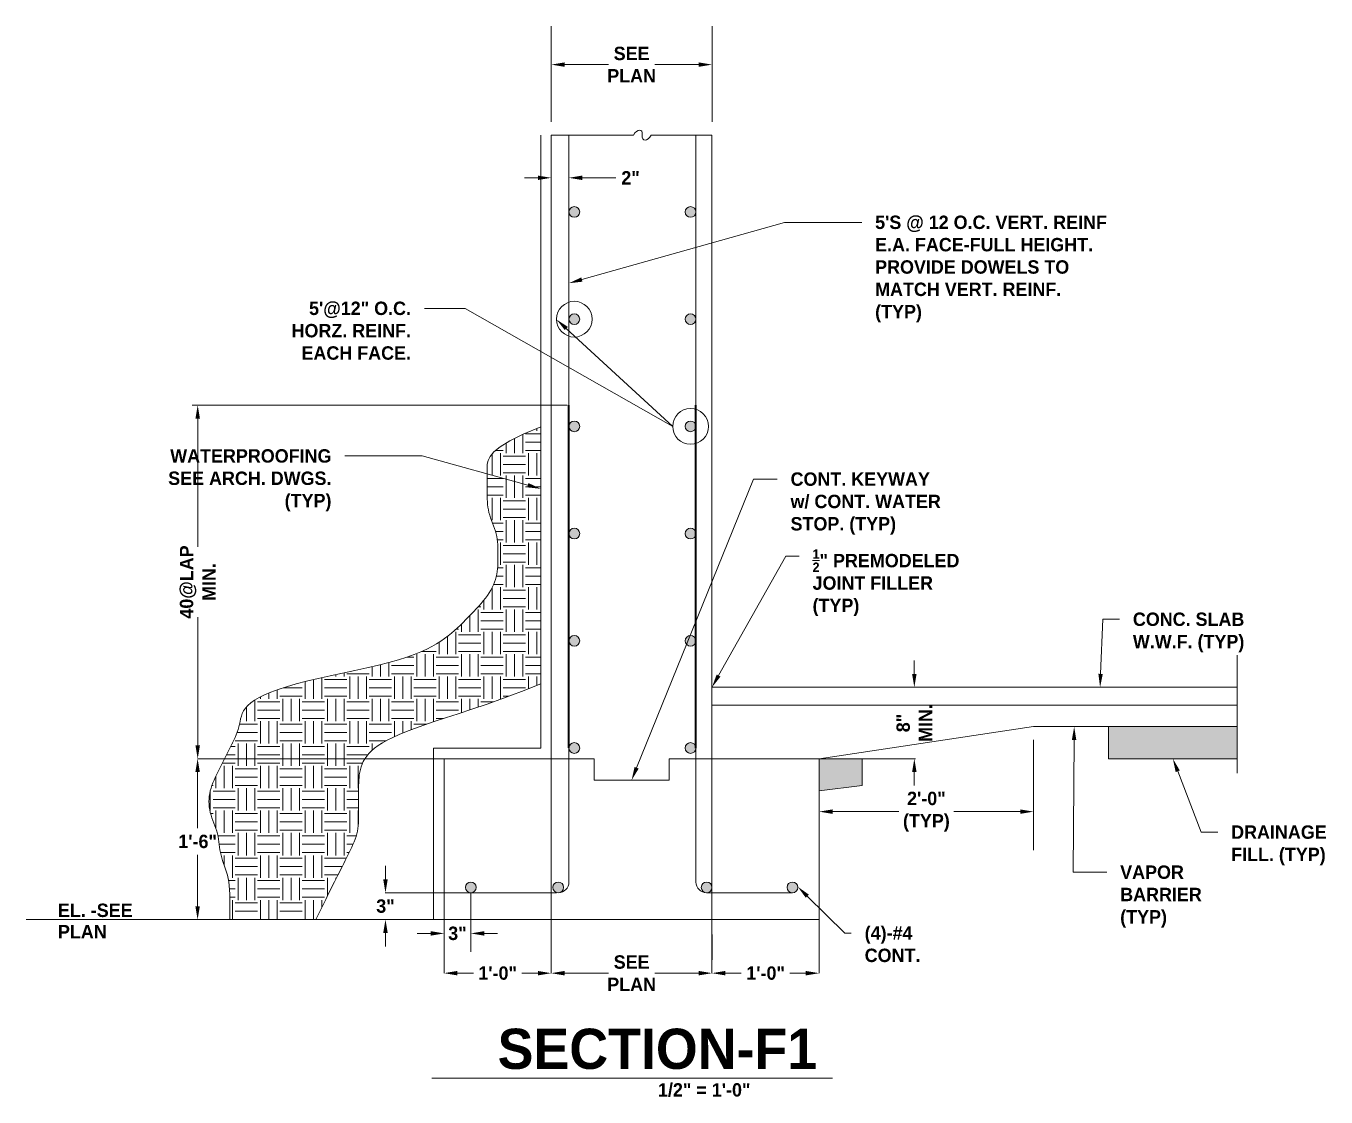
# Model space of a CAD drawing. Header units: inches. Extents: x -8 to 320, y -20 to 137.
# Drawn here: x -8.4 to 137.1, y -19.9 to 100 of the extents above; entities that cross this region are included whole.
import ezdxf
from ezdxf import colors
from ezdxf.entities.mleader import LeaderData, LeaderLine
from ezdxf.math import Vec2, Vec3

# ---------------------------------------------------------------- set-up
doc = ezdxf.new("R2010")
doc.units = ezdxf.units.IN
doc.header["$MEASUREMENT"] = 0
for name, color, linetype, lineweight in [('8-FD-CONC', 7, 'Continuous', 20), ('8-FD-Dim', 3, 'Continuous', 20), ('8-FD-Hatching', 5, 'Continuous', 15), ('8-FD-LABELS', 2, 'Continuous', 18), ('8-FD-Leaders', 3, 'Continuous', 20), ('8-FD-Rebar', 2, 'Continuous', 0), ('8-FD-Rebar2', 2, 'Continuous', 35)]:
    doc.layers.add(name, color=color, linetype=linetype, lineweight=lineweight)
doc.styles.add('8-FD-A-LABEL', font='cityb___.ttf', dxfattribs={"height": 0.1875})
doc.styles.add('8-FD-A-Leaders', font='cityb___.ttf', dxfattribs={"height": 0.0625})
doc.styles.add('8-FD-Leaders', font='cityb___.ttf', dxfattribs={"height": 0.0625})
doc.dimstyles.new('8-FD-Dimension', dxfattribs={"dimtxt": 0.0625, "dimasz": 0.0625, "dimexe": 0.18, "dimexo": 0.0625, "dimgap": 0.03125, "dimtad": 0, "dimtih": 1, "dimtoh": 1, "dimdec": 4, "dimzin": 0, "dimdsep": 46, "dimlunit": 4, "dimtxsty": '8-FD-Leaders', "dimcen": 0, "dimclrd": 256, "dimclre": 256, "dimclrt": 256, "dimadec": 0, "dimazin": 0, "dimtfac": 1, "dimtdec": 4, "dimtofl": 0, "dimtmove": 0, "dimatfit": 1, "dimfxl": 1, "dimfrac": 2, "dimtolj": 1, "dimtzin": 0, "dimlwd": -1, "dimlwe": -1, "dimarcsym": 0})

# ---------------------------------------------------------------- blocks, each defined once
blk = doc.blocks.new('*D64')
at = {"layer": '8-FD-Dim', "transparency": 16777216}
for p, q in [((38.37, -4.5), (38.37, -1.68)), ((50.37, -4.5), (50.37, -1.68)), ((39.87, -6), (41.65, -6)), ((48.87, -6), (47.08, -6))]:
    blk.add_line(p, q, dxfattribs=at)
for points in [[(39.87, -5.75), (39.87, -6.25), (38.37, -6)], [(48.87, -5.75), (48.87, -6.25), (50.37, -6)]]:
    blk.add_solid(points, dxfattribs=at)
at = {"layer": 'Defpoints', "color": 0, "transparency": 16777216}
for p in [(38.37, -6), (50.37, -6), (50.37, -6)]:
    blk.add_point(p, dxfattribs=at)
at = {"layer": '8-FD-Dim', "transparency": 16777216, "insert": (44.37, -6), "char_height": 1.5, "attachment_point": 5, "style": '8-FD-Leaders'}
blk.add_mtext('\\A1;1\'-0"', dxfattribs=at)
blk = doc.blocks.new('*D65')
at = {"layer": '8-FD-Dim', "transparency": 16777216}
for p, q in [((68.37, -4.5), (68.37, -1.68)), ((80.37, -4.5), (80.37, -1.68)), ((69.87, -6), (71.65, -6)), ((78.87, -6), (77.08, -6))]:
    blk.add_line(p, q, dxfattribs=at)
for points in [[(69.87, -5.75), (69.87, -6.25), (68.37, -6)], [(78.87, -5.75), (78.87, -6.25), (80.37, -6)]]:
    blk.add_solid(points, dxfattribs=at)
at = {"layer": 'Defpoints', "color": 0, "transparency": 16777216}
for p in [(68.37, -6), (80.37, -6), (80.37, -6)]:
    blk.add_point(p, dxfattribs=at)
at = {"layer": '8-FD-Dim', "transparency": 16777216, "insert": (74.37, -6), "char_height": 1.5, "attachment_point": 5, "style": '8-FD-Leaders'}
blk.add_mtext('\\A1;1\'-0"', dxfattribs=at)
blk = doc.blocks.new('*D66')
at = {"layer": '8-FD-Dim', "transparency": 16777216}
for p, q in [((50.37, -4.5), (50.37, -1.68)), ((68.37, -4.5), (68.37, -1.68)), ((51.87, -6), (56.77, -6)), ((66.87, -6), (61.96, -6))]:
    blk.add_line(p, q, dxfattribs=at)
for points in [[(51.87, -5.75), (51.87, -6.25), (50.37, -6)], [(66.87, -5.75), (66.87, -6.25), (68.37, -6)]]:
    blk.add_solid(points, dxfattribs=at)
at = {"layer": 'Defpoints', "color": 0, "transparency": 16777216}
for p in [(50.37, -6), (68.37, -6), (68.37, -6)]:
    blk.add_point(p, dxfattribs=at)
at = {"layer": '8-FD-Dim', "transparency": 16777216, "insert": (59.37, -6), "char_height": 1.5, "attachment_point": 5, "style": '8-FD-Leaders'}
blk.add_mtext('\\A1;SEE\\PPLAN', dxfattribs=at)
blk = doc.blocks.new('*D67')
at = {"layer": '8-FD-Dim', "transparency": 16777216}
for p, q in [((104.37, 20.1), (104.37, 7.76)), ((80.37, 16.5), (80.37, 7.76)), ((81.87, 12.08), (89.3, 12.08)), ((102.87, 12.08), (95.43, 12.08))]:
    blk.add_line(p, q, dxfattribs=at)
for points in [[(81.87, 12.33), (81.87, 11.83), (80.37, 12.08)], [(102.87, 12.33), (102.87, 11.83), (104.37, 12.08)]]:
    blk.add_solid(points, dxfattribs=at)
at = {"layer": 'Defpoints', "color": 0, "transparency": 16777216}
for p in [(104.37, 21.6), (80.37, 18), (104.37, 12.08)]:
    blk.add_point(p, dxfattribs=at)
at = {"layer": '8-FD-Dim', "transparency": 16777216, "insert": (92.37, 12.08), "char_height": 1.5, "attachment_point": 5, "style": '8-FD-Leaders'}
blk.add_mtext('\\A1;2\'-0"\\P(TYP)', dxfattribs=at)
blk = doc.blocks.new('*D68')
at = {"layer": '8-FD-Dim', "transparency": 16777216}
for p, q in [((38.37, -1.59), (38.37, 2.77)), ((41.37, -1.57), (41.37, 2.77)), ((36.87, -1.55), (35.37, -1.55)), ((42.87, -1.55), (44.37, -1.55))]:
    blk.add_line(p, q, dxfattribs=at)
for points in [[(36.87, -1.3), (36.87, -1.8), (38.37, -1.55)], [(42.87, -1.3), (42.87, -1.8), (41.37, -1.55)]]:
    blk.add_solid(points, dxfattribs=at)
at = {"layer": 'Defpoints', "color": 0, "transparency": 16777216}
for p in [(41.37, -1.55), (38.37, -3.09), (41.37, -3.07)]:
    blk.add_point(p, dxfattribs=at)
at = {"layer": '8-FD-Dim', "transparency": 16777216, "insert": (39.87, -1.55), "char_height": 1.5, "attachment_point": 5, "style": '8-FD-Leaders'}
blk.add_mtext('\\A1;3"', dxfattribs=at)
blk = doc.blocks.new('*D69')
at = {"layer": '8-FD-Dim', "transparency": 16777216}
for p, q in [((31.81, 4.5), (31.81, 6)), ((33.26, 3), (36.13, 3)), ((33.26, 0), (36.13, 0)), ((31.81, -1.5), (31.81, -3))]:
    blk.add_line(p, q, dxfattribs=at)
for points in [[(31.56, 4.5), (32.06, 4.5), (31.81, 3)], [(31.56, -1.5), (32.06, -1.5), (31.81, 0)]]:
    blk.add_solid(points, dxfattribs=at)
at = {"layer": 'Defpoints', "color": 0, "transparency": 16777216}
for p in [(31.76, 3), (31.76, 0), (31.81, 0)]:
    blk.add_point(p, dxfattribs=at)
at = {"layer": '8-FD-Dim', "transparency": 16777216, "insert": (31.81, 1.5), "char_height": 1.5, "attachment_point": 5, "style": '8-FD-Leaders'}
blk.add_mtext('\\A1;3"', dxfattribs=at)
blk = doc.blocks.new('*D70')
at = {"layer": '8-FD-Dim', "transparency": 16777216}
for p, q in [((12.27, 18), (15.1, 18)), ((10.78, 16.5), (10.78, 10.24)), ((10.78, 1.5), (10.78, 7.24)), ((11.45, 0), (6.46, 0))]:
    blk.add_line(p, q, dxfattribs=at)
for points in [[(10.53, 16.5), (11.03, 16.5), (10.78, 18)], [(10.53, 1.5), (11.03, 1.5), (10.78, 0)]]:
    blk.add_solid(points, dxfattribs=at)
at = {"layer": 'Defpoints', "color": 0, "transparency": 16777216}
for p in [(10.77, 18), (12.95, 0), (10.78, 0)]:
    blk.add_point(p, dxfattribs=at)
at = {"layer": '8-FD-Dim', "transparency": 16777216, "insert": (10.78, 8.74), "char_height": 1.5, "attachment_point": 5, "style": '8-FD-Leaders'}
blk.add_mtext('\\A1;1\'-6"', dxfattribs=at)
blk = doc.blocks.new('*D71')
at = {"layer": '8-FD-Dim', "transparency": 16777216}
for p, q in [((12.27, 57.57), (15.11, 57.57)), ((10.79, 56.07), (10.79, 41.73)), ((10.79, 19.5), (10.79, 33.83)), ((12.27, 18), (15.11, 18))]:
    blk.add_line(p, q, dxfattribs=at)
for points in [[(10.54, 56.07), (11.04, 56.07), (10.79, 57.57)], [(10.54, 19.5), (11.04, 19.5), (10.79, 18)]]:
    blk.add_solid(points, dxfattribs=at)
at = {"layer": 'Defpoints', "color": 0, "transparency": 16777216}
for p in [(10.77, 57.57), (10.79, 57.57), (10.77, 18)]:
    blk.add_point(p, dxfattribs=at)
at = {"layer": '8-FD-Dim', "transparency": 16777216, "insert": (10.79, 37.78), "char_height": 1.5, "attachment_point": 5, "rotation": 90, "style": '8-FD-Leaders'}
blk.add_mtext('\\A1;40@LAP\\PMIN.', dxfattribs=at)
blk = doc.blocks.new('*D73')
at = {"layer": '8-FD-Leaders', "transparency": 16777216}
for p, q in [((91.02, 27.5), (91.02, 29)), ((89.67, 26), (86.7, 26)), ((89.67, 18), (86.7, 18)), ((91.02, 16.5), (91.02, 15))]:
    blk.add_line(p, q, dxfattribs=at)
for points in [[(90.77, 27.5), (91.27, 27.5), (91.02, 26)], [(90.77, 16.5), (91.27, 16.5), (91.02, 18)]]:
    blk.add_solid(points, dxfattribs=at)
at = {"layer": 'Defpoints', "color": 0, "transparency": 16777216}
for p in [(91.02, 26), (91.17, 26), (91.17, 18)]:
    blk.add_point(p, dxfattribs=at)
at = {"layer": '8-FD-Leaders', "transparency": 16777216, "insert": (91.02, 22), "char_height": 1.5, "attachment_point": 5, "rotation": 90, "style": '8-FD-Leaders'}
blk.add_mtext('\\A1;8"\\PMIN.', dxfattribs=at)
blk = doc.blocks.new('*D74')
at = {"layer": '8-FD-Dim', "transparency": 16777216}
for p, q in [((50.37, 89.3), (50.37, 100.01)), ((68.37, 89.3), (68.37, 100.01)), ((51.87, 95.69), (56.77, 95.69)), ((66.87, 95.69), (61.96, 95.69))]:
    blk.add_line(p, q, dxfattribs=at)
for points in [[(51.87, 95.94), (51.87, 95.44), (50.37, 95.69)], [(66.87, 95.94), (66.87, 95.44), (68.37, 95.69)]]:
    blk.add_solid(points, dxfattribs=at)
at = {"layer": 'Defpoints', "color": 0, "transparency": 16777216}
for p in [(68.37, 95.69), (50.37, 87.8), (68.37, 87.8)]:
    blk.add_point(p, dxfattribs=at)
at = {"layer": '8-FD-Dim', "transparency": 16777216, "insert": (59.37, 95.69), "char_height": 1.5, "attachment_point": 5, "style": '8-FD-Leaders'}
blk.add_mtext('\\A1;SEE \\PPLAN', dxfattribs=at)
blk = doc.blocks.new('*D75')
at = {"layer": '8-FD-Dim', "transparency": 16777216}
for p, q in [((50.37, 84.49), (50.37, 87.34)), ((52.35, 84.49), (52.35, 87.34)), ((48.87, 83.02), (47.37, 83.02)), ((53.85, 83.02), (57.61, 83.02))]:
    blk.add_line(p, q, dxfattribs=at)
for points in [[(48.87, 83.27), (48.87, 82.77), (50.37, 83.02)], [(53.85, 83.27), (53.85, 82.77), (52.35, 83.02)]]:
    blk.add_solid(points, dxfattribs=at)
at = {"layer": 'Defpoints', "color": 0, "transparency": 16777216}
for p in [(50.37, 82.99), (52.35, 83.02), (52.35, 82.99)]:
    blk.add_point(p, dxfattribs=at)
at = {"layer": '8-FD-Dim', "transparency": 16777216, "insert": (59.25, 83.02), "char_height": 1.5, "attachment_point": 5, "style": '8-FD-Leaders'}
blk.add_mtext('\\A1;2"', dxfattribs=at)

msp = doc.modelspace()

# ---------------------------------------------------------------- hatches: boundary and pattern name
at = {"layer": '8-FD-Hatching'}
h = msp.add_hatch(color=256, dxfattribs=at)
h.dxf.hatch_style = 1
h.paths.add_polyline_path([(52.35417, 79.2, 1), (53.55417, 79.2, 1)])
h.paths.add_polyline_path([(66.56667, 79.2, 1), (65.36667, 79.2, 1)])
h = msp.add_hatch(color=256, dxfattribs=at)
h.dxf.hatch_style = 1
h.paths.add_polyline_path([(40.76667, 3.6, 1), (41.96667, 3.6, 1)])
h.paths.add_polyline_path([(51.75417, 3.6, 1), (50.55417, 3.6, 1)])
h.paths.add_polyline_path([(68.36667, 3.6, 1), (67.16667, 3.6, 1)])
h.paths.add_polyline_path([(77.97217, 3.6, 1), (76.77217, 3.6, 1)])
h.paths.add_polyline_path([(53.55417, 19.2, 1), (52.35417, 19.2, 1)])
h.paths.add_polyline_path([(66.56667, 19.2, 1), (65.36667, 19.2, 1)])
h.paths.add_polyline_path([(66.56667, 31.2, 1), (65.36667, 31.2, 1)])
h.paths.add_polyline_path([(53.55417, 31.2, 1), (52.35417, 31.2, 1)])
h.paths.add_polyline_path([(65.36667, 43.2, 1), (66.56667, 43.2, 1)])
h.paths.add_polyline_path([(52.35417, 43.2, 1), (53.55417, 43.2, 1)])
h.paths.add_polyline_path([(52.35417, 55.2, 1), (53.55417, 55.2, 1)])
h.paths.add_polyline_path([(65.36667, 55.2, 1), (66.56667, 55.2, 1)])
h.paths.add_polyline_path([(66.56667, 67.2, 1), (65.36667, 67.2, 1)])
h.paths.add_polyline_path([(53.55417, 67.2, 1), (52.35417, 67.2, 1)])
h = msp.add_hatch(dxfattribs=at)
h.set_pattern_fill('EARTH', color=256, scale=10)
h.paths.add_polyline_path([(49.2, 55.16667), (47.21953, 54.32096), (45.73125, 53.57604), (44.66484, 52.92018), (43.95, 52.34167), (43.51641, 51.82878), (43.29375, 51.36979), (43.21172, 50.95299), (43.2, 50.56667), (43.2, 50.20065), (43.2, 49.85104), (43.2, 49.51549), (43.2, 49.19167), (43.2, 48.87721), (43.2, 48.56979), (43.2, 48.26706), (43.2, 47.96667), (43.20039, 47.66667), (43.20313, 47.36667), (43.21055, 47.06667), (43.225, 46.76667), (43.24883, 46.46667), (43.28438, 46.16667), (43.33398, 45.86667), (43.4, 45.56667), (43.48359, 45.26667), (43.58125, 44.96667), (43.68828, 44.66667), (43.8, 44.36667), (43.91172, 44.06667), (44.01875, 43.76667), (44.11641, 43.46667), (44.2, 43.16667), (44.26602, 42.86667), (44.31562, 42.56667), (44.35117, 42.26667), (44.375, 41.96667), (44.38945, 41.66667), (44.39688, 41.36667), (44.39961, 41.06667), (44.4, 40.76667), (44.39961, 40.46667), (44.39688, 40.16667), (44.38945, 39.86667), (44.375, 39.56667), (44.35117, 39.26667), (44.31562, 38.96667), (44.26602, 38.66667), (44.2, 38.36667), (44.11563, 38.06667), (44.0125, 37.76667), (43.89063, 37.46667), (43.75, 37.16667), (43.59063, 36.86667), (43.4125, 36.56667), (43.21563, 36.26667), (43, 35.96667), (42.76602, 35.66667), (42.51562, 35.36667), (42.25117, 35.06667), (41.975, 34.76667), (41.68945, 34.46667), (41.39688, 34.16667), (41.09961, 33.86667), (40.8, 33.56667), (40.49922, 33.26667), (40.19375, 32.96667), (39.87891, 32.66667), (39.55, 32.36667), (39.20234, 32.06667), (38.83125, 31.76667), (38.43203, 31.46667), (38, 31.16667), (37.5293, 30.86667), (37.00937, 30.56667), (36.42852, 30.26667), (35.775, 29.96667), (35.03711, 29.66667), (34.20313, 29.36667), (33.26133, 29.06667), (32.2, 28.76667), (31.01484, 28.46667), (29.73125, 28.16667), (28.38203, 27.86667), (27, 27.56667), (25.61797, 27.26667), (24.26875, 26.96667), (22.98516, 26.66667), (21.8, 26.36667), (20.73945, 26.06667), (19.80313, 25.76667), (18.98398, 25.46667), (18.275, 25.16667), (17.66914, 24.86667), (17.15937, 24.56667), (16.73867, 24.26667), (16.4, 23.96667), (16.13555, 23.66667), (15.93437, 23.36667), (15.78477, 23.06667), (15.675, 22.76667), (15.59336, 22.46667), (15.52812, 22.16667), (15.46758, 21.86667), (15.4, 21.56667), (15.31602, 21.26668), (15.21562, 20.96675), (15.10117, 20.66696), (14.975, 20.36736), (14.83945, 20.06802), (14.69687, 19.76901), (14.54961, 19.47039), (14.4, 19.17222), (14.25, 18.87454), (14.1, 18.57726), (13.95, 18.28023), (13.80842, 18), (29.51162, 18), (29.70703, 18.28023), (29.95625, 18.57726), (30.25234, 18.87454), (30.6, 19.17222), (31.00449, 19.47078), (31.47344, 19.77214), (32.01504, 20.07857), (32.6375, 20.39236), (33.34902, 20.71579), (34.15781, 21.05113), (35.07207, 21.40066), (36.1, 21.76667), (37.24941, 22.15299), (38.52656, 22.56979), (39.9373, 23.02878), (41.4875, 23.54167), (43.18301, 24.12018), (45.02969, 24.77604), (47.0334, 25.52096), (49.2, 26.36667)])
h.paths.add_polyline_path([(27.6, 7.2), (27.74961, 7.5), (27.89687, 7.8), (28.03945, 8.1), (28.175, 8.4), (28.30117, 8.7), (28.41562, 9), (28.51602, 9.3), (28.6, 9.6), (28.66602, 9.9), (28.71562, 10.2), (28.75117, 10.5), (28.775, 10.8), (28.78945, 11.1), (28.79688, 11.4), (28.79961, 11.7), (28.8, 12), (28.8, 12.3), (28.8, 12.6), (28.8, 12.9), (28.8, 13.2), (28.8, 13.5), (28.8, 13.8), (28.8, 14.1), (28.8, 14.4), (28.80039, 14.69999), (28.80313, 14.99991), (28.81055, 15.29971), (28.825, 15.59931), (28.84883, 15.89864), (28.88437, 16.19766), (28.93398, 16.49628), (29, 16.79444), (29.08516, 17.09212), (29.19375, 17.38941), (29.33047, 17.68644), (29.50952, 18), (13.80842, 18), (13.8, 17.98333), (13.65, 17.68644), (13.5, 17.38941), (13.35, 17.09212), (13.2, 16.79444), (13.05039, 16.49628), (12.90312, 16.19766), (12.76055, 15.89864), (12.625, 15.59931), (12.49883, 15.29971), (12.38437, 14.99991), (12.28398, 14.69999), (12.2, 14.4), (12.13438, 14.1), (12.0875, 13.8), (12.05937, 13.5), (12.05, 13.2), (12.05937, 12.9), (12.0875, 12.6), (12.13438, 12.3), (12.2, 12), (12.28359, 11.7), (12.38125, 11.4), (12.48828, 11.1), (12.6, 10.8), (12.71172, 10.5), (12.81875, 10.2), (12.91641, 9.9), (13, 9.6), (13.06641, 9.3), (13.11875, 9), (13.16172, 8.7), (13.2, 8.4), (13.23828, 8.1), (13.28125, 7.8), (13.33359, 7.5), (13.4, 7.2), (13.48359, 6.89961), (13.58125, 6.59687), (13.68828, 6.28945), (13.8, 5.975), (13.91172, 5.65117), (14.01875, 5.31562), (14.11641, 4.96602), (14.2, 4.6), (14.26602, 4.21367), (14.31563, 3.79687), (14.35117, 3.33789), (14.375, 2.825), (14.38945, 2.24648), (14.39687, 1.59062), (14.39961, 0.8457), (14.4, 0), (24, 0), (24.42285, 0.8457), (24.79531, 1.59062), (25.12324, 2.24648), (25.4125, 2.825), (25.66895, 3.33789), (25.89844, 3.79687), (26.10684, 4.21367), (26.3, 4.6), (26.48301, 4.96602), (26.65781, 5.31562), (26.82559, 5.65117), (26.9875, 5.975), (27.14473, 6.28945), (27.29844, 6.59687), (27.4498, 6.89961)])
h = msp.add_hatch(dxfattribs=at)
h.set_pattern_fill('GRAVEL', color=256, scale=3)
h.set_pattern_definition([(228.01279, (4.56, 3), (-24, -27), [0.40361, -39.957264]), (184.96974, (4.29, 2.7), (36, 3), [0.692604, -68.567774]), (132.51045, (3.6, 2.64), (30, -33), [0.488364, -48.3481]), (267.27369, (2.43, 1.89), (3, 60), [0.630714, -62.440674]), (292.83365, (2.4, 1.26), (-15, 36), [0.618465, -61.22812]), (357.27369, (2.64, 0.69), (-60, 3), [0.630714, -62.440674]), (37.69424, (3.27, 0.66), (-39, -30), [0.834087, -82.574546]), (72.25533, (3.93, 1.17), (21, 66), [0.787464, -77.958964]), (121.42957, (4.17, 1.92), (-24, 39), [0.63285, -62.65222]), (175.23636, (3.84, 2.46), (33, -3), [0.722496, -35.40229]), (222.39744, (3.12, 2.52), (-36, -33), [0.934344, -92.500125]), (138.81407, (5.4, 1.86), (-21, 18), [0.318903, -31.571534]), (171.46923, (5.16, 2.07), (39, -6), [0.60671, -60.064534]), (225, (4.56, 2.16), (-3e-16, -3), [0.42426, -3.81838]), (203.1986, (4.35, 2.52), (15, 6), [0.228474, -22.618845]), (291.8014, (4.14, 2.43), (-3, 9), [0.32311, -15.832385]), (30.96376, (4.26, 2.13), (9, 6), [0.52479, -16.96807]), (161.56505, (4.71, 2.4), (6, -3), [0.37947, -9.10736]), (16.38954, (2.4, 2.43), (30, 9), [0.5316, -52.628535]), (70.34618, (2.91, 2.58), (-12, -33), [0.445983, -44.152223]), (293.1986, (4.71, 3), (-6, 15), [0.456945, -22.390374]), (343.61046, (4.89, 2.58), (-30, 9), [0.5316, -52.628535]), (339.44395, (2.4, 0.57), (-15, 6), [0.51264, -25.11937]), (294.77514, (2.88, 0.39), (-15, 33), [0.429534, -42.52393]), (66.8014, (4.74, 0), (6, 15), [0.456945, -22.390374]), (17.35402, (4.92, 0.42), (-39, -12), [0.502893, -49.78627]), (69.44395, (3.27, 0), (-6, -15), [0.25632, -25.37569]), (101.30993, (4.56, 0), (-3, 12), [0.15297, -15.14409]), (165.96376, (4.53, 0.15), (9, -3), [0.618465, -11.75085]), (186.009, (3.93, 0.3), (30, 3), [0.57315, -56.74177]), (303.6901, (4.26, 1.86), (-3, 6), [0.432666, -10.38399]), (353.15723, (4.5, 1.5), (51, -6), [0.75538, -74.78269]), (60.9454, (5.25, 1.41), (-12, -21), [0.30887, -30.57802]), (90, (5.4, 1.68), (-3, 3), [0.18, -2.82]), (120.25644, (3.87, 0.39), (12, -21), [0.41677, -41.26056]), (48.01279, (3.66, 0.75), (24, 27), [0.807216, -39.553656]), (0, (4.2, 1.35), (3, 3), [0.78, -2.22]), (325.30485, (4.98, 1.35), (30, -21), [0.47434, -46.959823]), (254.0546, (5.37, 1.08), (-3, -12), [0.436806, -21.403524]), (207.64598, (5.25, 0.66), (-57, -30), [0.711195, -70.408423]), (175.42608, (4.62, 0.33), (-39, 3), [0.752397, -74.48722])])
h.paths.add_polyline_path([(85.16667, 15), (85.16667, 18), (80.36667, 18), (80.36667, 14.4)])
h.paths.add_polyline_path([(112.76667, 18), (127.16667, 18), (127.16667, 21.6), (112.76667, 21.6)])

# ---------------------------------------------------------------- linework, layer by layer
at = {"layer": '8-FD-CONC'}
for p, q in [((49.2, 68.39253), (49.2, 87.8)), ((50.36667, 68.39253), (50.36667, 87.8)), ((50.36667, 87.8), (59.56667, 87.8)), ((61.56671, 87.80685), (68.36667, 87.8)), ((68.36667, 68.4), (68.36667, 87.8)), ((49.2, 68.39253), (49.2, 67.19253)), ((49.2, 57.56667), (49.2, 67.19253)), ((50.36667, 67.19253), (50.36667, 68.39253)), ((50.36667, 57.56667), (50.36667, 67.19253)), ((68.36667, 67.2), (68.36667, 68.4)), ((68.36667, 57.56667), (68.36667, 67.2)), ((52.16669, 57.56667), (10.16669, 57.56667)), ((49.2, 19.16667), (49.2, 57.56667)), ((50.36667, 18), (50.36667, 57.56667)), ((68.36667, 18), (68.36667, 57.56667)), ((127.16667, 26), (127.16667, 29.6)), ((68.36667, 26), (127.16667, 26)), ((127.16667, 26), (127.16667, 16.4)), ((49.2, 21.56667), (49.2, 23.96667)), ((68.36667, 24), (127.16667, 24)), ((49.2, 19.16667), (49.2, 21.56667)), ((104.36667, 21.6), (80.36667, 18)), ((127.16667, 21.6), (104.36667, 21.6)), ((112.76667, 18), (112.76667, 21.6)), ((37.2, 0), (37.2, 19.16667)), ((37.2, 19.16667), (49.2, 19.16667)), ((50.36667, 18), (10.76667, 18)), ((38.36667, 18), (38.36667, -6)), ((50.36667, 18), (50.36667, -6)), ((50.36667, 18), (55.16667, 18)), ((55.16667, 18), (55.16667, 15.6)), ((63.56667, 18), (63.56667, 15.6)), ((63.56667, 18), (68.36667, 18)), ((68.36667, 18), (80.36667, 18)), ((68.36667, 18), (68.36667, -6)), ((80.36667, 18), (80.36667, -6)), ((80.36667, 18), (91.16667, 18)), ((85.16667, 18), (85.16667, 15)), ((127.16667, 18), (112.76667, 18)), ((63.56667, 15.6), (55.16667, 15.6)), ((80.36667, 14.4), (85.16667, 15)), ((41.36667, 0), (41.36667, 3)), ((80.36667, 0), (-8.43333, 0)), ((24, 0), (14.4, 0)), ((37.2, 0), (24, 0)), ((37.2, 0), (25.2, 0)), ((41.36667, 0), (41.36667, -3.6))]:
    msp.add_line(p, q, dxfattribs=at)
at = {"layer": '8-FD-CONC', "flags": 128}
for points in [[(59.56667, 87.8), (59.72814, 88.03648), (59.90493, 88.21054), (60.08418, 88.31961), (60.25301, 88.36112), (60.39855, 88.33249), (60.50792, 88.23114), (60.56825, 88.0545), (60.56667, 87.8)], [(61.56671, 87.80685), (61.40524, 87.57037), (61.22845, 87.39631), (61.0492, 87.28724), (60.88037, 87.24573), (60.73483, 87.27437), (60.62546, 87.37572), (60.56513, 87.55235), (60.56671, 87.80685)], [(49.2, 55.16667), (47.21953, 54.32096), (45.73125, 53.57604), (44.66484, 52.92018), (43.95, 52.34167), (43.51641, 51.82878), (43.29375, 51.36979), (43.21172, 50.95299), (43.2, 50.56667), (43.2, 50.20065), (43.2, 49.85104), (43.2, 49.51549), (43.2, 49.19167), (43.2, 48.87721), (43.2, 48.56979), (43.2, 48.26706), (43.2, 47.96667), (43.20039, 47.66667), (43.20313, 47.36667), (43.21055, 47.06667), (43.225, 46.76667), (43.24883, 46.46667), (43.28438, 46.16667), (43.33398, 45.86667), (43.4, 45.56667), (43.48359, 45.26667), (43.58125, 44.96667), (43.68828, 44.66667), (43.8, 44.36667), (43.91172, 44.06667), (44.01875, 43.76667), (44.11641, 43.46667), (44.2, 43.16667), (44.26602, 42.86667), (44.31562, 42.56667), (44.35117, 42.26667), (44.375, 41.96667), (44.38945, 41.66667), (44.39688, 41.36667), (44.39961, 41.06667), (44.4, 40.76667), (44.39961, 40.46667), (44.39688, 40.16667), (44.38945, 39.86667), (44.375, 39.56667), (44.35117, 39.26667), (44.31562, 38.96667), (44.26602, 38.66667), (44.2, 38.36667), (44.11563, 38.06667), (44.0125, 37.76667), (43.89063, 37.46667), (43.75, 37.16667), (43.59063, 36.86667), (43.4125, 36.56667), (43.21563, 36.26667), (43, 35.96667), (42.76602, 35.66667), (42.51562, 35.36667), (42.25117, 35.06667), (41.975, 34.76667), (41.68945, 34.46667), (41.39688, 34.16667), (41.09961, 33.86667), (40.8, 33.56667), (40.49922, 33.26667), (40.19375, 32.96667), (39.87891, 32.66667), (39.55, 32.36667), (39.20234, 32.06667), (38.83125, 31.76667), (38.43203, 31.46667), (38, 31.16667), (37.5293, 30.86667), (37.00937, 30.56667), (36.42852, 30.26667), (35.775, 29.96667), (35.03711, 29.66667), (34.20313, 29.36667), (33.26133, 29.06667), (32.2, 28.76667), (31.01484, 28.46667), (29.73125, 28.16667), (28.38203, 27.86667), (27, 27.56667), (25.61797, 27.26667), (24.26875, 26.96667), (22.98516, 26.66667), (21.8, 26.36667), (20.73945, 26.06667), (19.80313, 25.76667), (18.98398, 25.46667), (18.275, 25.16667), (17.66914, 24.86667), (17.15937, 24.56667), (16.73867, 24.26667), (16.4, 23.96667), (16.13555, 23.66667), (15.93437, 23.36667), (15.78477, 23.06667), (15.675, 22.76667), (15.59336, 22.46667), (15.52812, 22.16667), (15.46758, 21.86667), (15.4, 21.56667), (15.31602, 21.26668), (15.21562, 20.96675), (15.10117, 20.66696), (14.975, 20.36736), (14.83945, 20.06802), (14.69687, 19.76901), (14.54961, 19.47039), (14.4, 19.17222), (14.25, 18.87454), (14.1, 18.57726), (13.95, 18.28023), (13.8, 17.98333), (13.65, 17.68644), (13.5, 17.38941), (13.35, 17.09212), (13.2, 16.79444), (13.05039, 16.49628), (12.90312, 16.19766), (12.76055, 15.89864), (12.625, 15.59931), (12.49883, 15.29971), (12.38437, 14.99991), (12.28398, 14.69999), (12.2, 14.4), (12.13438, 14.1), (12.0875, 13.8), (12.05937, 13.5), (12.05, 13.2), (12.05937, 12.9), (12.0875, 12.6), (12.13438, 12.3), (12.2, 12), (12.28359, 11.7), (12.38125, 11.4), (12.48828, 11.1), (12.6, 10.8), (12.71172, 10.5), (12.81875, 10.2), (12.91641, 9.9), (13, 9.6), (13.06641, 9.3), (13.11875, 9), (13.16172, 8.7), (13.2, 8.4), (13.23828, 8.1), (13.28125, 7.8), (13.33359, 7.5), (13.4, 7.2), (13.48359, 6.89961), (13.58125, 6.59687), (13.68828, 6.28945), (13.8, 5.975), (13.91172, 5.65117), (14.01875, 5.31562), (14.11641, 4.96602), (14.2, 4.6), (14.26602, 4.21367), (14.31563, 3.79687), (14.35117, 3.33789), (14.375, 2.825), (14.38945, 2.24648), (14.39687, 1.59062), (14.39961, 0.8457), (14.4, 0)]]:
    msp.add_lwpolyline(points, dxfattribs=at)
at = {"layer": '8-FD-CONC'}
msp.add_lwpolyline([(24, 0), (24.42285, 0.8457), (24.79531, 1.59062), (25.12324, 2.24648), (25.4125, 2.825), (25.66895, 3.33789), (25.89844, 3.79687), (26.10684, 4.21367), (26.3, 4.6), (26.48301, 4.96602), (26.65781, 5.31562), (26.82559, 5.65117), (26.9875, 5.975), (27.14473, 6.28945), (27.29844, 6.59687), (27.4498, 6.89961), (27.6, 7.2), (27.74961, 7.5), (27.89687, 7.8), (28.03945, 8.1), (28.175, 8.4), (28.30117, 8.7), (28.41562, 9), (28.51602, 9.3), (28.6, 9.6), (28.66602, 9.9), (28.71562, 10.2), (28.75117, 10.5), (28.775, 10.8), (28.78945, 11.1), (28.79688, 11.4), (28.79961, 11.7), (28.8, 12), (28.8, 12.3), (28.8, 12.6), (28.8, 12.9), (28.8, 13.2), (28.8, 13.5), (28.8, 13.8), (28.8, 14.1), (28.8, 14.4), (28.80039, 14.69999), (28.80313, 14.99991), (28.81055, 15.29971), (28.825, 15.59931), (28.84883, 15.89864), (28.88437, 16.19766), (28.93398, 16.49628), (29, 16.79444), (29.08516, 17.09212), (29.19375, 17.38941), (29.33047, 17.68644), (29.5, 17.98333), (29.70703, 18.28023), (29.95625, 18.57726), (30.25234, 18.87454), (30.6, 19.17222), (31.00449, 19.47078), (31.47344, 19.77214), (32.01504, 20.07857), (32.6375, 20.39236), (33.34902, 20.71579), (34.15781, 21.05113), (35.07207, 21.40066), (36.1, 21.76667), (37.24941, 22.15299), (38.52656, 22.56979), (39.9373, 23.02878), (41.4875, 23.54167), (43.18301, 24.12018), (45.02969, 24.77604), (47.0334, 25.52096), (49.2, 26.36667)], dxfattribs=at)
for centre in [(52.95417, 79.2), (65.96667, 79.2), (52.95417, 67.2), (65.96667, 67.2), (52.95417, 55.2), (65.96667, 55.2), (52.95417, 43.2), (65.96667, 43.2), (52.95417, 31.2), (65.96667, 31.2), (52.95417, 19.2), (65.96667, 19.2), (41.36667, 3.6), (51.15417, 3.6), (67.76667, 3.6), (77.37217, 3.6)]:
    msp.add_circle(centre, 0.6, dxfattribs=at)
at = {"layer": '8-FD-LABELS'}
msp.add_line((37.01756, -17.74978), (81.84672, -17.74978), dxfattribs=at)
at = {"layer": '8-FD-Leaders'}
for centre in [(52.95417, 67.2), (65.96667, 55.2)]:
    msp.add_circle(centre, 2, dxfattribs=at)
at = {"layer": '8-FD-Rebar'}
for p, q in [((52.35421, 79.2), (52.35421, 87.8)), ((66.56665, 68.3953), (66.56665, 87.8)), ((52.35421, 67.19253), (52.35421, 79.2)), ((52.35419, 57.56667), (52.35421, 67.2)), ((66.56665, 67.1953), (66.56665, 68.3953)), ((66.56665, 57.56667), (66.56665, 67.2)), ((52.35419, 19.2047), (52.35419, 4.2)), ((66.56665, 4.2), (66.56665, 19.1953)), ((50.96669, 3), (31.76438, 3)), ((67.76895, 3), (77.36895, 3))]:
    msp.add_line(p, q, dxfattribs=at)
for centre, start, end in [((51.15419, 4.2), 270, 0), ((67.76665, 4.2), 180, 270)]:
    msp.add_arc(centre, 1.2, start, end, dxfattribs=at)
at = {"layer": '8-FD-Rebar2'}
for p, q in [((52.35419, 19.2047), (52.35419, 57.56667)), ((66.56665, 19.1953), (66.56665, 57.56667))]:
    msp.add_line(p, q, dxfattribs=at)

# ---------------------------------------------------------------- texts
at = {"layer": '8-FD-LABELS'}
for s, height, style, p in [('SECTION-F1', 4.5, '8-FD-A-LABEL', (44.36539, -16.71478)), ('1/2" = 1\'-0"', 1.5, '8-FD-A-Leaders', (62.31904, -19.81368))]:
    msp.add_text(s, height=height, dxfattribs=dict(at, style=style)).set_placement(p)
at = {"layer": '8-FD-Leaders', "style": '8-FD-A-Leaders'}
for s, p in [('EL. -SEE', (-4.85754, 0.28605)), ('PLAN', (-4.85754, -2.10125))]:
    msp.add_text(s, height=1.5, dxfattribs=at).set_placement(p)

# ---------------------------------------------------------------- dimensions: what is measured, and where the dimension line sits
at = {"layer": '8-FD-Dim'}
for base, p1, p2, text, picture, middle in [((68.36667, 95.69078), (50.36667, 87.8), (68.36667, 87.8), 'SEE \\PPLAN', '*D74', (59.36667, 95.69078)), ((50.36667, -6), (38.36667, -6), (50.36667, -6), '<>-0"', '*D64', (44.36667, -6)), ((68.36667, -6), (50.36667, -6), (68.36667, -6), 'SEE\\PPLAN', '*D66', (59.36667, -6)), ((80.36667, -6), (68.36667, -6), (80.36667, -6), '<>-0"', '*D65', (74.36667, -6))]:
    dim = msp.add_linear_dim(base=base, p1=p1, p2=p2, text=text, dimstyle='8-FD-Dimension', dxfattribs=at)
    dim.commit()
    dim.dimension.update_dxf_attribs({"geometry": picture, "text_midpoint": middle})
for base, p1, p2, picture, middle in [((52.35421, 83.02118), (50.36667, 82.99492), (52.35421, 82.99492), '*D75', (59.24711, 83.02118)), ((41.36895, -1.54884), (38.36667, -3.09), (41.36895, -3.06577), '*D68', (39.86781, -1.54884))]:
    dim = msp.add_linear_dim(base=base, p1=p1, p2=p2, dimstyle='8-FD-Dimension', dxfattribs=at)
    dim.commit()
    dim.dimension.update_dxf_attribs({"geometry": picture, "text_midpoint": middle, "dimtype": 160})
dim = msp.add_linear_dim(base=(10.79453, 57.56667), p1=(10.76667, 18), p2=(10.76667, 57.56667), angle=90, text='40@LAP\\PMIN.', dimstyle='8-FD-Dimension', dxfattribs=at)
dim.commit()
dim.dimension.update_dxf_attribs({"geometry": '*D71', "text_midpoint": (10.79453, 37.78333), "text_rotation": 90})
dim = msp.add_linear_dim(base=(104.36667, 12.07868), p1=(80.36667, 18), p2=(104.36667, 21.6), text='<>-0"\\P(TYP)', dimstyle='8-FD-Dimension', dxfattribs=at)
dim.commit()
dim.dimension.update_dxf_attribs({"geometry": '*D67', "text_midpoint": (92.36667, 12.07868), "dimtype": 160})
for base, p1, p2, picture, middle in [((10.78192, 0), (10.76667, 18), (12.95167, 0), '*D70', (10.78192, 8.73908)), ((31.81003, 0), (31.76438, 3), (31.76438, 0), '*D69', (31.81003, 1.5))]:
    dim = msp.add_linear_dim(base=base, p1=p1, p2=p2, angle=90, dimstyle='8-FD-Dimension', dxfattribs=at)
    dim.commit()
    dim.dimension.update_dxf_attribs({"geometry": picture, "text_midpoint": middle, "dimtype": 160})
at = {"layer": '8-FD-Leaders'}
dim = msp.add_linear_dim(base=(91.02375, 26), p1=(91.16667, 18), p2=(91.16667, 26), angle=90, text='<>\\PMIN.', dimstyle='8-FD-Dimension', dxfattribs=at)
dim.commit()
dim.dimension.update_dxf_attribs({"geometry": '*D73', "text_midpoint": (91.02375, 22), "text_rotation": 90})

# ---------------------------------------------------------------- leaders
ml = msp.add_multileader_mtext('Standard', dxfattribs=at)
ml.set_content("5'S @ 12 O.C. VERT. REINF\\PE.A. FACE-FULL HEIGHT.\\PPROVIDE DOWELS TO\\PMATCH VERT. REINF.\\P(TYP)", color=256, style='8-FD-A-Leaders')
ml.set_leader_properties(color=256, linetype='ByLayer', lineweight=-1)
ml.build(insert=Vec2(0, 0))
ml.multileader.update_dxf_attribs({"dogleg_length": 0.36, "arrow_head_size": 1.5, "scale": 24})
ctx = ml.context
ctx.base_point, ctx.scale, ctx.char_height, ctx.arrow_head_size, ctx.landing_gap_size, ctx.plane_origin = Vec3(85.13113, 78.03529), 24, 1.5, 1.5, 1.5, Vec3(52.35421, 71.22503)
notes = []
notes.append((ctx, [(0, (1, 1, 0), (76.49113, 78.03529), (1, 0), 8.64, [(0, [(52.35421, 71.22503)], 0, [])])]))
ctx.mtext.insert, ctx.mtext.flow_direction = Vec3(86.63113, 78.7909), 5
ml = msp.add_multileader_mtext('Standard', dxfattribs=at)
ml.set_content('5\'@12" O.C.\\PHORZ. REINF.\\PEACH FACE.', color=256, style='8-FD-A-Leaders')
ml.set_leader_properties(color=256, linetype='ByLayer', lineweight=-1)
ml.build(insert=Vec2(0, 0))
ml.multileader.update_dxf_attribs({"dogleg_length": 0.36, "arrow_head_size": 1.5, "scale": 24})
ctx = ml.context
ctx.base_point, ctx.scale, ctx.char_height, ctx.arrow_head_size, ctx.landing_gap_size, ctx.plane_origin = Vec3(23.94805, 68.40926), 24, 1.5, 1.5, 1.5, Vec3(50.76686, 67.17191)
ctx.text_align_type = 2
notes.append((ctx, [(0, (1, 1, 0), (40.73735, 68.40926), (-1, 0), 4.57075, [(1, [(50.95436, 67.17191), (63.96686, 55.17237)], 0, [])])]))
ctx.mtext.insert, ctx.mtext.alignment, ctx.mtext.flow_direction = Vec3(34.66661, 69.16393), 3, 5
ml = msp.add_multileader_mtext('Standard', dxfattribs=at)
ml.set_content('WATERPROOFING\\PSEE ARCH. DWGS.\\P(TYP)', color=256, style='8-FD-A-Leaders')
ml.set_leader_properties(color=256, linetype='ByLayer', lineweight=-1)
ml.build(insert=Vec2(0, 0))
ml.multileader.update_dxf_attribs({"dogleg_length": 0.36, "arrow_head_size": 1.5, "scale": 24})
ctx = ml.context
ctx.base_point, ctx.scale, ctx.char_height, ctx.arrow_head_size, ctx.landing_gap_size, ctx.plane_origin = Vec3(11.71264, 51.88803), 24, 1.5, 1.5, 1.5, Vec3(49.2, 48.21554)
ctx.text_align_type = 2
notes.append((ctx, [(0, (1, 1, 0), (35.9037, 51.88803), (-1, 0), 8.64, [(0, [(49.2, 48.21554)], 0, [])])]))
ctx.mtext.insert, ctx.mtext.alignment, ctx.mtext.flow_direction = Vec3(25.7637, 52.64364), 3, 5
ml = msp.add_multileader_mtext('Standard', dxfattribs=at)
ml.set_content('CONT. KEYWAY\\Pw/ CONT. WATER\\PSTOP. (TYP)', color=256, style='8-FD-A-Leaders')
ml.set_leader_properties(color=256, linetype='ByLayer', lineweight=-1)
ml.build(insert=Vec2(0, 0))
ml.multileader.update_dxf_attribs({"dogleg_length": 0.36, "arrow_head_size": 1.5, "scale": 24})
ctx = ml.context
ctx.base_point, ctx.scale, ctx.char_height, ctx.arrow_head_size, ctx.landing_gap_size, ctx.plane_origin = Vec3(75.66146, 49.2874), 24, 1.5, 1.5, 1.5, Vec3(58.16667, 15.6)
notes.append((ctx, [(0, (1, 1, 0), (73.00985, 49.2874), (1, 0), 2.65161, [(0, [(59.36667, 15.6)], 0, [])])]))
ctx.mtext.insert, ctx.mtext.flow_direction = Vec3(77.16146, 50.04861), 5
ml = msp.add_multileader_mtext('Standard', dxfattribs=at)
ml.set_content('\\A1;{\\H0.7x;\\S1/2;}" PREMODELED\\PJOINT FILLER\\P(TYP)', color=256, style='8-FD-A-Leaders')
ml.set_leader_properties(color=256, linetype='ByLayer', lineweight=-1)
ml.build(insert=Vec2(0, 0))
ml.multileader.update_dxf_attribs({"dogleg_length": 0.36, "arrow_head_size": 1.5, "scale": 24})
ctx = ml.context
ctx.base_point, ctx.scale, ctx.char_height, ctx.arrow_head_size, ctx.landing_gap_size, ctx.plane_origin = Vec3(78.12573, 40.67981), 24, 1.5, 1.5, 1.5, Vec3(68.36667, 26)
notes.append((ctx, [(0, (1, 1, 0), (76.64042, 40.67981), (1, 0), 1.48532, [(0, [(68.36667, 26)], 0, [])])]))
ctx.mtext.insert, ctx.mtext.flow_direction = Vec3(79.62573, 41.43542), 5
ml = msp.add_multileader_mtext('Standard', dxfattribs=at)
ml.set_content('CONC. SLAB\\PW.W.F. (TYP)', color=256, style='8-FD-A-Leaders')
ml.set_leader_properties(color=256, linetype='ByLayer', lineweight=-1)
ml.build(insert=Vec2(0, 0))
ml.multileader.update_dxf_attribs({"dogleg_length": 0.36, "arrow_head_size": 1.5, "scale": 24})
ctx = ml.context
ctx.base_point, ctx.scale, ctx.char_height, ctx.arrow_head_size, ctx.landing_gap_size, ctx.plane_origin = Vec3(113.98648, 33.60929), 24, 1.5, 1.5, 1.5, Vec3(111.81409, 26)
notes.append((ctx, [(0, (1, 1, 0), (112.12173, 33.60929), (1, 0), 1.86474, [(0, [(111.81409, 26)], 0, [])])]))
ctx.mtext.insert, ctx.mtext.flow_direction = Vec3(115.48648, 34.36489), 5
ml = msp.add_multileader_mtext('Standard', dxfattribs=at)
ml.set_content('VAPOR\\PBARRIER\\P(TYP)', color=256, style='8-FD-A-Leaders')
ml.set_leader_properties(color=256, linetype='ByLayer', lineweight=-1)
ml.build(insert=Vec2(0, 0))
ml.multileader.update_dxf_attribs({"dogleg_length": 0.36, "arrow_head_size": 1.5, "scale": 24})
ctx = ml.context
ctx.base_point, ctx.scale, ctx.char_height, ctx.arrow_head_size, ctx.landing_gap_size, ctx.plane_origin = Vec3(112.56576, 5.30159), 24, 1.5, 1.5, 1.5, Vec3(108.91634, 21.6)
notes.append((ctx, [(1, (1, 1, 0), (108.81239, 5.30159), (1, 0), 3.75337, [(0, [(108.91634, 21.6)], 0, [])])]))
ctx.mtext.insert, ctx.mtext.flow_direction = Vec3(114.06576, 6.05719), 5
ml = msp.add_multileader_mtext('Standard', dxfattribs=at)
ml.set_content('DRAINAGE\\PFILL. (TYP)', color=256, style='8-FD-A-Leaders')
ml.set_leader_properties(color=256, linetype='ByLayer', lineweight=-1)
ml.build(insert=Vec2(0, 0))
ml.multileader.update_dxf_attribs({"dogleg_length": 0.36, "arrow_head_size": 1.5, "scale": 24})
ctx = ml.context
ctx.base_point, ctx.scale, ctx.char_height, ctx.arrow_head_size, ctx.landing_gap_size, ctx.plane_origin = Vec3(124.98839, 9.78666), 24, 1.5, 1.5, 1.5, Vec3(119.96667, 18)
notes.append((ctx, [(0, (1, 1, 0), (123.13653, 9.78666), (1, 0), 1.85186, [(0, [(119.96667, 18)], 0, [])])]))
ctx.mtext.insert, ctx.mtext.flow_direction = Vec3(126.48839, 10.54226), 5
ml = msp.add_multileader_mtext('Standard', dxfattribs=at)
ml.set_content('(4)-#4\\PCONT.', color=256, style='8-FD-A-Leaders')
ml.set_leader_properties(color=256, linetype='ByLayer', lineweight=-1)
ml.build(insert=Vec2(0, 0))
ml.multileader.update_dxf_attribs({"dogleg_length": 0.36, "arrow_head_size": 1.5, "scale": 24})
ctx = ml.context
ctx.base_point, ctx.scale, ctx.char_height, ctx.arrow_head_size, ctx.landing_gap_size, ctx.plane_origin = Vec3(83.96205, -1.50758), 24, 1.5, 1.5, 1.5, Vec3(77.96772, 3.67291)
notes.append((ctx, [(0, (1, 1, 0), (83.23293, -1.50758), (1, 0), 0.72912, [(0, [(77.96772, 3.67291)], 0, [])])]))
ctx.mtext.insert, ctx.mtext.flow_direction = Vec3(85.46205, -0.75385), 5
for ctx, leaders in notes:
    for number, flags, end, landing, length, lines in leaders:
        leader = LeaderData()
        leader.index, (leader.has_last_leader_line, leader.has_dogleg_vector, leader.attachment_direction) = number, flags
        leader.last_leader_point, leader.dogleg_vector, leader.dogleg_length = Vec3(end), Vec3(landing), length
        for number, points, colour, breaks in lines:
            line = LeaderLine()
            line.index, line.vertices, line.color, line.breaks = number, Vec3.list(points), colors.encode_raw_color(colour), breaks
            leader.lines.append(line)
        ctx.leaders.append(leader)

doc.saveas('drawing.dxf')
